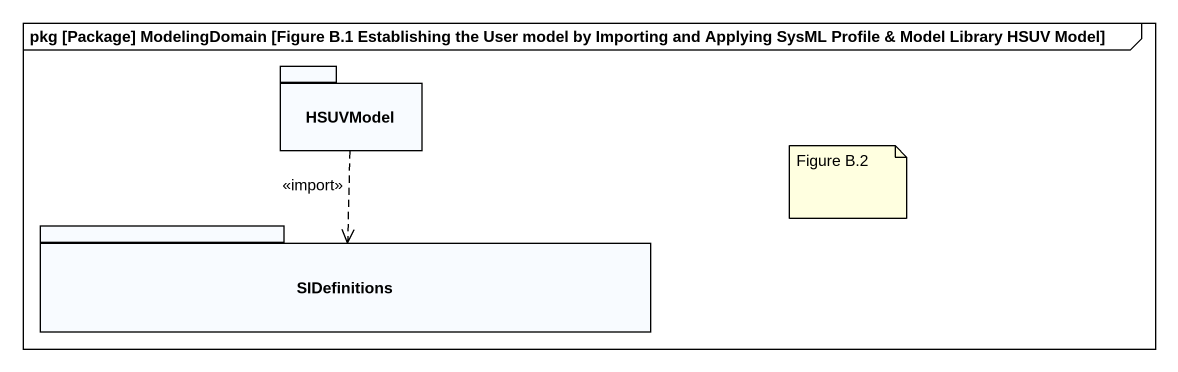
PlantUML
@startuml
mainframe pkg [Package] ModelingDomain [Figure B.1 Establishing the User model by Importing and Applying SysML Profile & Model Library HSUV Model]
package HSUVModel {
}
package SIDefinitions {
}
HSUVModel ..> SIDefinitions : <<import>>
note as N1
  Figure B.2
end note
@enduml
